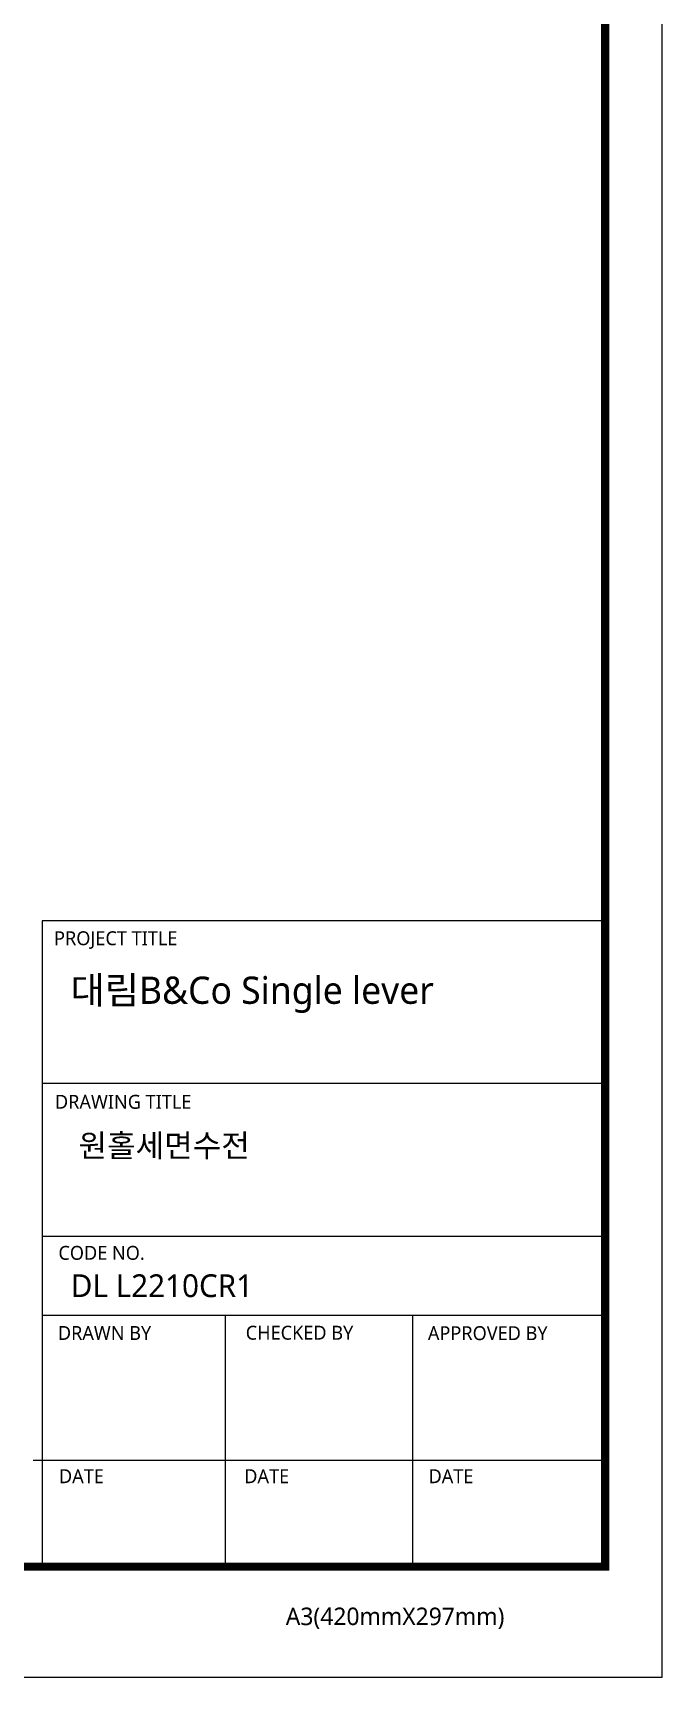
# Model space of a CAD drawing. Extents: x 77 to 788, y 36 to 557.
# Drawn here: x 661.1 to 788.1, y 36.4 to 368.3 of the extents above; entities that cross this region are included whole.
import ezdxf

# ---------------------------------------------------------------- set-up
doc = ezdxf.new("R2010")
doc.units = 0
doc.header["$LTSCALE"] = 10
doc.header["$MEASUREMENT"] = 0
doc.layers.get('0').update_dxf_attribs({"linetype": 'CONTINUOUS'})
doc.styles.add('Daelim Dimension', font='NanumGothic.ttf')

msp = doc.modelspace()

# ---------------------------------------------------------------- linework, layer by layer
at = {"color": 5, "lineweight": -3, "ltscale": 40}
for p, q in [((776.56, 189.1), (662.94, 189.1)), ((776.56, 156.26), (662.94, 156.26)), ((776.56, 156.26), (662.94, 156.26)), ((776.56, 125.37), (662.94, 125.37)), ((776.56, 125.37), (662.94, 125.37)), ((776.56, 109.44), (662.94, 109.44)), ((776.56, 109.44), (662.94, 109.44)), ((699.85, 109.44), (699.85, 58.72)), ((737.72, 109.44), (737.72, 58.72)), ((776.56, 80.14), (661.15, 80.14)), ((776.56, 80.14), (663.83, 80.14)), ((776.56, 58.72), (679.19, 58.72))]:
    msp.add_line(p, q, dxfattribs=at)
at = {"color": 5, "lineweight": -3, "ltscale": 0.5}
msp.add_line((662.94, 189.1), (662.94, 58.03), dxfattribs=at)
at = {"color": 7, "lineweight": -3, "ltscale": 0.5}
msp.add_lwpolyline([(77.17, 36.41), (788.06, 36.41), (788.06, 557.3), (77.17, 557.3)], close=True, dxfattribs=at)
at = {"color": 5, "linetype": 'ByBlock', "lineweight": -3, "const_width": 1.64}
msp.add_lwpolyline([(88.6, 58.72), (776.56, 58.72), (776.56, 545.2), (88.6, 545.2)], close=True, dxfattribs=at)

# ---------------------------------------------------------------- texts
at = {"color": 5, "lineweight": -3, "ltscale": 40, "style": 'Daelim Dimension'}
for s, height, p in [('PROJECT TITLE', 2.8054, (665.35, 184.16)), ('DRAWING TITLE', 2.8054, (665.53, 151.14)), ('CODE NO.', 2.805, (666.23, 120.65)), ('DRAWN BY', 2.805, (666.12, 104.48)), ('CHECKED BY', 2.805, (704.03, 104.53)), ('APPROVED BY', 2.8054, (740.79, 104.44)), ('DATE', 2.805, (666.34, 75.56)), ('DATE', 2.805, (703.73, 75.56)), ('DATE', 2.805, (740.92, 75.56))]:
    msp.add_text(s, height=height, dxfattribs=at).set_placement(p)
at = {"color": 7, "lineweight": -3, "ltscale": 40, "style": 'Daelim Dimension'}
msp.add_text('A3(420mmX297mm)', height=3.5407, dxfattribs=at).set_placement((712.11, 46.91))
at = {"color": 7, "lineweight": -3, "attachment_point": 1, "style": 'Daelim Dimension'}
for s, insert, char_height, width in [('대림B&Co Single lever', (668.69, 177.82), 5.4993, 88.3864), (' 원홀세면수전 ', (668.73, 145.99), 4.591, 77.2602), ('DL L2210CR1', (668.73, 117.72), 4.5909, 77.2602)]:
    msp.add_mtext(s, dxfattribs=dict(at, insert=insert, char_height=char_height, width=width))

doc.saveas('drawing.dxf')
